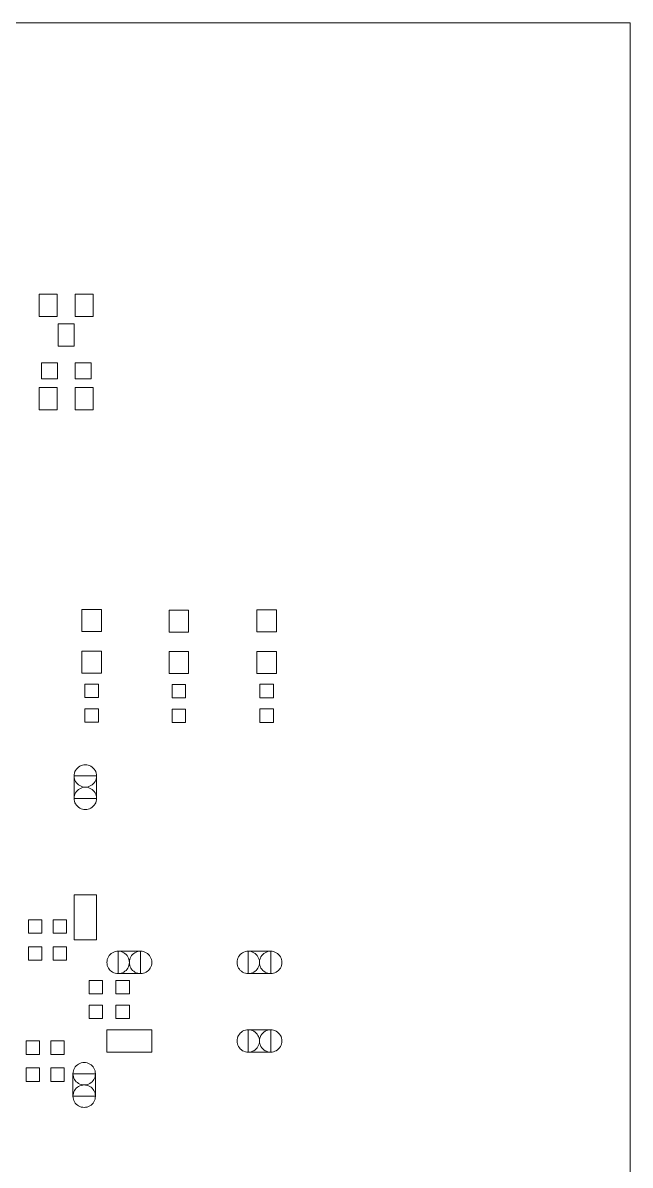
# Model space of a CAD drawing. Header units: millimetres. Extents: x -145 to 117, y -28 to 99.
# Drawn here: x -52 to -17.6, y 34.8 to 99.5 of the extents above; entities that cross this region are included whole.
import ezdxf

# ---------------------------------------------------------------- set-up
doc = ezdxf.new("R2010")
doc.units = ezdxf.units.MM
doc.header["$MEASUREMENT"] = 0
doc.layers.add('bottomstencil', color=7, linetype='Continuous')

msp = doc.modelspace()

# ---------------------------------------------------------------- linework, layer by layer
at = {"layer": 'bottomstencil', "color": 8, "lineweight": 9}
msp.add_open_spline([(-17.5854, 99.4833), (-17.5854, 99.4833), (-144.5854, 99.4833), (-144.5854, 99.4833), (-144.5854, 99.4833), (-144.5854, 99.4833), (-144.5854, -27.5167), (-144.5854, -27.5167), (-144.5854, -27.5167), (-144.5854, -27.5167), (-17.5854, -27.5167), (-17.5854, -27.5167), (-17.5854, -27.5167), (-17.5854, -27.5167), (-17.5854, 99.4833), (-17.5854, 99.4833)], degree=3, knots=[0, 0, 0, 0, 0.2, 0.2, 0.2, 0.2, 0.4, 0.4, 0.4, 0.4, 0.6, 0.6, 0.6, 0.6, 1, 1, 1, 1], dxfattribs=at)
at = {"layer": 'bottomstencil', "lineweight": 9}
for points, knots in [([(-51.0397, 82.859), (-51.0397, 82.859), (-51.0397, 84.129), (-51.0397, 84.129), (-51.0397, 84.129), (-51.0397, 84.129), (-50.0237, 84.129), (-50.0237, 84.129), (-50.0237, 84.129), (-50.0237, 84.129), (-50.0237, 82.859), (-50.0237, 82.859), (-50.0237, 82.859), (-50.0237, 82.859), (-51.0397, 82.859), (-51.0397, 82.859)], [0, 0, 0, 0, 0.2, 0.2, 0.2, 0.2, 0.4, 0.4, 0.4, 0.4, 0.6, 0.6, 0.6, 0.6, 1, 1, 1, 1]), ([(-49.0077, 82.859), (-49.0077, 82.859), (-49.0077, 84.129), (-49.0077, 84.129), (-49.0077, 84.129), (-49.0077, 84.129), (-47.9917, 84.129), (-47.9917, 84.129), (-47.9917, 84.129), (-47.9917, 84.129), (-47.9917, 82.859), (-47.9917, 82.859), (-47.9917, 82.859), (-47.9917, 82.859), (-49.0077, 82.859), (-49.0077, 82.859)], [0, 0, 0, 0, 0.2, 0.2, 0.2, 0.2, 0.4, 0.4, 0.4, 0.4, 0.6, 0.6, 0.6, 0.6, 1, 1, 1, 1]), ([(-49.9729, 81.1826), (-49.9729, 81.1826), (-49.9729, 82.4526), (-49.9729, 82.4526), (-49.9729, 82.4526), (-49.9729, 82.4526), (-49.0585, 82.4526), (-49.0585, 82.4526), (-49.0585, 82.4526), (-49.0585, 82.4526), (-49.0585, 81.1826), (-49.0585, 81.1826), (-49.0585, 81.1826), (-49.0585, 81.1826), (-49.9729, 81.1826), (-49.9729, 81.1826)], [0, 0, 0, 0, 0.2, 0.2, 0.2, 0.2, 0.4, 0.4, 0.4, 0.4, 0.6, 0.6, 0.6, 0.6, 1, 1, 1, 1]), ([(-50.9127, 79.3284), (-50.9127, 79.3284), (-50.9127, 80.2428), (-50.9127, 80.2428), (-50.9127, 80.2428), (-50.9127, 80.2428), (-49.9983, 80.2428), (-49.9983, 80.2428), (-49.9983, 80.2428), (-49.9983, 80.2428), (-49.9983, 79.3284), (-49.9983, 79.3284), (-49.9983, 79.3284), (-49.9983, 79.3284), (-50.9127, 79.3284), (-50.9127, 79.3284)], [0, 0, 0, 0, 0.2, 0.2, 0.2, 0.2, 0.4, 0.4, 0.4, 0.4, 0.6, 0.6, 0.6, 0.6, 1, 1, 1, 1]), ([(-49.0077, 79.3284), (-49.0077, 79.3284), (-49.0077, 80.2428), (-49.0077, 80.2428), (-49.0077, 80.2428), (-49.0077, 80.2428), (-48.0933, 80.2428), (-48.0933, 80.2428), (-48.0933, 80.2428), (-48.0933, 80.2428), (-48.0933, 79.3284), (-48.0933, 79.3284), (-48.0933, 79.3284), (-48.0933, 79.3284), (-49.0077, 79.3284), (-49.0077, 79.3284)], [0, 0, 0, 0, 0.2, 0.2, 0.2, 0.2, 0.4, 0.4, 0.4, 0.4, 0.6, 0.6, 0.6, 0.6, 1, 1, 1, 1]), ([(-51.0397, 77.5758), (-51.0397, 77.5758), (-51.0397, 78.8458), (-51.0397, 78.8458), (-51.0397, 78.8458), (-51.0397, 78.8458), (-50.0237, 78.8458), (-50.0237, 78.8458), (-50.0237, 78.8458), (-50.0237, 78.8458), (-50.0237, 77.5758), (-50.0237, 77.5758), (-50.0237, 77.5758), (-50.0237, 77.5758), (-51.0397, 77.5758), (-51.0397, 77.5758)], [0, 0, 0, 0, 0.2, 0.2, 0.2, 0.2, 0.4, 0.4, 0.4, 0.4, 0.6, 0.6, 0.6, 0.6, 1, 1, 1, 1]), ([(-49.0077, 77.5758), (-49.0077, 77.5758), (-49.0077, 78.8458), (-49.0077, 78.8458), (-49.0077, 78.8458), (-49.0077, 78.8458), (-47.9917, 78.8458), (-47.9917, 78.8458), (-47.9917, 78.8458), (-47.9917, 78.8458), (-47.9917, 77.5758), (-47.9917, 77.5758), (-47.9917, 77.5758), (-47.9917, 77.5758), (-49.0077, 77.5758), (-49.0077, 77.5758)], [0, 0, 0, 0, 0.2, 0.2, 0.2, 0.2, 0.4, 0.4, 0.4, 0.4, 0.6, 0.6, 0.6, 0.6, 1, 1, 1, 1]), ([(-48.6153, 65.0206), (-48.6153, 65.0206), (-48.6153, 66.2703), (-48.6153, 66.2703), (-48.6153, 66.2703), (-48.6153, 66.2703), (-47.5155, 66.2703), (-47.5155, 66.2703), (-47.5155, 66.2703), (-47.5155, 66.2703), (-47.5155, 65.0206), (-47.5155, 65.0206), (-47.5155, 65.0206), (-47.5155, 65.0206), (-48.6153, 65.0206), (-48.6153, 65.0206)], [0, 0, 0, 0, 0.2, 0.2, 0.2, 0.2, 0.4, 0.4, 0.4, 0.4, 0.6, 0.6, 0.6, 0.6, 1, 1, 1, 1]), ([(-43.6877, 64.9952), (-43.6877, 64.9952), (-43.6877, 66.2449), (-43.6877, 66.2449), (-43.6877, 66.2449), (-43.6877, 66.2449), (-42.5879, 66.2449), (-42.5879, 66.2449), (-42.5879, 66.2449), (-42.5879, 66.2449), (-42.5879, 64.9952), (-42.5879, 64.9952), (-42.5879, 64.9952), (-42.5879, 64.9952), (-43.6877, 64.9952), (-43.6877, 64.9952)], [0, 0, 0, 0, 0.2, 0.2, 0.2, 0.2, 0.4, 0.4, 0.4, 0.4, 0.6, 0.6, 0.6, 0.6, 1, 1, 1, 1]), ([(-38.7093, 65.0079), (-38.7093, 65.0079), (-38.7093, 66.2576), (-38.7093, 66.2576), (-38.7093, 66.2576), (-38.7093, 66.2576), (-37.6095, 66.2576), (-37.6095, 66.2576), (-37.6095, 66.2576), (-37.6095, 66.2576), (-37.6095, 65.0079), (-37.6095, 65.0079), (-37.6095, 65.0079), (-37.6095, 65.0079), (-38.7093, 65.0079), (-38.7093, 65.0079)], [0, 0, 0, 0, 0.2, 0.2, 0.2, 0.2, 0.4, 0.4, 0.4, 0.4, 0.6, 0.6, 0.6, 0.6, 1, 1, 1, 1]), ([(-48.6153, 62.6685), (-48.6153, 62.6685), (-48.6153, 63.9182), (-48.6153, 63.9182), (-48.6153, 63.9182), (-48.6153, 63.9182), (-47.5155, 63.9182), (-47.5155, 63.9182), (-47.5155, 63.9182), (-47.5155, 63.9182), (-47.5155, 62.6685), (-47.5155, 62.6685), (-47.5155, 62.6685), (-47.5155, 62.6685), (-48.6153, 62.6685), (-48.6153, 62.6685)], [0, 0, 0, 0, 0.2, 0.2, 0.2, 0.2, 0.4, 0.4, 0.4, 0.4, 0.6, 0.6, 0.6, 0.6, 1, 1, 1, 1]), ([(-43.6877, 62.6431), (-43.6877, 62.6431), (-43.6877, 63.8928), (-43.6877, 63.8928), (-43.6877, 63.8928), (-43.6877, 63.8928), (-42.5879, 63.8928), (-42.5879, 63.8928), (-42.5879, 63.8928), (-42.5879, 63.8928), (-42.5879, 62.6431), (-42.5879, 62.6431), (-42.5879, 62.6431), (-42.5879, 62.6431), (-43.6877, 62.6431), (-43.6877, 62.6431)], [0, 0, 0, 0, 0.2, 0.2, 0.2, 0.2, 0.4, 0.4, 0.4, 0.4, 0.6, 0.6, 0.6, 0.6, 1, 1, 1, 1]), ([(-38.7093, 62.6558), (-38.7093, 62.6558), (-38.7093, 63.9055), (-38.7093, 63.9055), (-38.7093, 63.9055), (-38.7093, 63.9055), (-37.6095, 63.9055), (-37.6095, 63.9055), (-37.6095, 63.9055), (-37.6095, 63.9055), (-37.6095, 62.6558), (-37.6095, 62.6558), (-37.6095, 62.6558), (-37.6095, 62.6558), (-38.7093, 62.6558), (-38.7093, 62.6558)], [0, 0, 0, 0, 0.2, 0.2, 0.2, 0.2, 0.4, 0.4, 0.4, 0.4, 0.6, 0.6, 0.6, 0.6, 1, 1, 1, 1]), ([(-48.4464, 61.2944), (-48.4464, 61.2944), (-48.4464, 62.0564), (-48.4464, 62.0564), (-48.4464, 62.0564), (-48.4464, 62.0564), (-47.6844, 62.0564), (-47.6844, 62.0564), (-47.6844, 62.0564), (-47.6844, 62.0564), (-47.6844, 61.2944), (-47.6844, 61.2944), (-47.6844, 61.2944), (-47.6844, 61.2944), (-48.4464, 61.2944), (-48.4464, 61.2944)], [0, 0, 0, 0, 0.2, 0.2, 0.2, 0.2, 0.4, 0.4, 0.4, 0.4, 0.6, 0.6, 0.6, 0.6, 1, 1, 1, 1]), ([(-43.5188, 61.269), (-43.5188, 61.269), (-43.5188, 62.031), (-43.5188, 62.031), (-43.5188, 62.031), (-43.5188, 62.031), (-42.7568, 62.031), (-42.7568, 62.031), (-42.7568, 62.031), (-42.7568, 62.031), (-42.7568, 61.269), (-42.7568, 61.269), (-42.7568, 61.269), (-42.7568, 61.269), (-43.5188, 61.269), (-43.5188, 61.269)], [0, 0, 0, 0, 0.2, 0.2, 0.2, 0.2, 0.4, 0.4, 0.4, 0.4, 0.6, 0.6, 0.6, 0.6, 1, 1, 1, 1]), ([(-38.5404, 61.2817), (-38.5404, 61.2817), (-38.5404, 62.0437), (-38.5404, 62.0437), (-38.5404, 62.0437), (-38.5404, 62.0437), (-37.7784, 62.0437), (-37.7784, 62.0437), (-37.7784, 62.0437), (-37.7784, 62.0437), (-37.7784, 61.2817), (-37.7784, 61.2817), (-37.7784, 61.2817), (-37.7784, 61.2817), (-38.5404, 61.2817), (-38.5404, 61.2817)], [0, 0, 0, 0, 0.2, 0.2, 0.2, 0.2, 0.4, 0.4, 0.4, 0.4, 0.6, 0.6, 0.6, 0.6, 1, 1, 1, 1]), ([(-48.4464, 59.8974), (-48.4464, 59.8974), (-48.4464, 60.6594), (-48.4464, 60.6594), (-48.4464, 60.6594), (-48.4464, 60.6594), (-47.6844, 60.6594), (-47.6844, 60.6594), (-47.6844, 60.6594), (-47.6844, 60.6594), (-47.6844, 59.8974), (-47.6844, 59.8974), (-47.6844, 59.8974), (-47.6844, 59.8974), (-48.4464, 59.8974), (-48.4464, 59.8974)], [0, 0, 0, 0, 0.2, 0.2, 0.2, 0.2, 0.4, 0.4, 0.4, 0.4, 0.6, 0.6, 0.6, 0.6, 1, 1, 1, 1]), ([(-43.5188, 59.872), (-43.5188, 59.872), (-43.5188, 60.634), (-43.5188, 60.634), (-43.5188, 60.634), (-43.5188, 60.634), (-42.7568, 60.634), (-42.7568, 60.634), (-42.7568, 60.634), (-42.7568, 60.634), (-42.7568, 59.872), (-42.7568, 59.872), (-42.7568, 59.872), (-42.7568, 59.872), (-43.5188, 59.872), (-43.5188, 59.872)], [0, 0, 0, 0, 0.2, 0.2, 0.2, 0.2, 0.4, 0.4, 0.4, 0.4, 0.6, 0.6, 0.6, 0.6, 1, 1, 1, 1]), ([(-38.5404, 59.8847), (-38.5404, 59.8847), (-38.5404, 60.6467), (-38.5404, 60.6467), (-38.5404, 60.6467), (-38.5404, 60.6467), (-37.7784, 60.6467), (-37.7784, 60.6467), (-37.7784, 60.6467), (-37.7784, 60.6467), (-37.7784, 59.8847), (-37.7784, 59.8847), (-37.7784, 59.8847), (-37.7784, 59.8847), (-38.5404, 59.8847), (-38.5404, 59.8847)], [0, 0, 0, 0, 0.2, 0.2, 0.2, 0.2, 0.4, 0.4, 0.4, 0.4, 0.6, 0.6, 0.6, 0.6, 1, 1, 1, 1]), ([(-49.0611, 56.8519), (-49.0611, 57.0788), (-48.94, 57.2884), (-48.7436, 57.4019), (-48.7436, 57.4019), (-48.5471, 57.5153), (-48.305, 57.5153), (-48.1086, 57.4019), (-48.1086, 57.4019), (-47.9121, 57.2884), (-47.7911, 57.0788), (-47.7911, 56.8519)], [0, 0, 0, 0, 0.25, 0.25, 0.25, 0.25, 0.5, 0.5, 0.5, 0.5, 1, 1, 1, 1]), ([(-47.7911, 55.5819), (-47.7911, 55.5819), (-49.0611, 55.5819), (-49.0611, 55.5819), (-49.0611, 55.5819), (-49.0611, 55.5819), (-49.0611, 56.8519), (-49.0611, 56.8519), (-49.0611, 56.8519), (-49.0611, 56.8519), (-47.7911, 56.8519), (-47.7911, 56.8519), (-47.7911, 56.8519), (-47.7911, 56.8519), (-47.7911, 55.5819), (-47.7911, 55.5819)], [0, 0, 0, 0, 0.2, 0.2, 0.2, 0.2, 0.4, 0.4, 0.4, 0.4, 0.6, 0.6, 0.6, 0.6, 1, 1, 1, 1]), ([(-47.7911, 56.8519), (-47.7911, 56.6251), (-47.9121, 56.4154), (-48.1086, 56.302), (-48.1086, 56.302), (-48.305, 56.1886), (-48.5471, 56.1886), (-48.7436, 56.302), (-48.7436, 56.302), (-48.94, 56.4154), (-49.0611, 56.6251), (-49.0611, 56.8519)], [0, 0, 0, 0, 0.25, 0.25, 0.25, 0.25, 0.5, 0.5, 0.5, 0.5, 1, 1, 1, 1]), ([(-48.4261, 56.8519), (-48.4261, 56.8519), (-48.4261, 56.8519), (-48.4261, 56.8519), (-48.4261, 56.8519), (-48.4261, 56.8519), (-48.4261, 56.8519), (-48.4261, 56.8519), (-48.4261, 56.8519), (-48.4261, 56.8519), (-48.4261, 56.8519), (-48.4261, 56.8519)], [0, 0, 0, 0, 0.25, 0.25, 0.25, 0.25, 0.5, 0.5, 0.5, 0.5, 1, 1, 1, 1]), ([(-48.4261, 56.8519), (-48.4261, 56.8519), (-48.4261, 56.8519), (-48.4261, 56.8519), (-48.4261, 56.8519), (-48.4261, 56.8519), (-48.4261, 56.8519), (-48.4261, 56.8519), (-48.4261, 56.8519), (-48.4261, 56.8519), (-48.4261, 56.8519), (-48.4261, 56.8519)], [0, 0, 0, 0, 0.25, 0.25, 0.25, 0.25, 0.5, 0.5, 0.5, 0.5, 1, 1, 1, 1]), ([(-49.0611, 55.5819), (-49.0611, 55.8088), (-48.94, 56.0184), (-48.7436, 56.1319), (-48.7436, 56.1319), (-48.5471, 56.2453), (-48.305, 56.2453), (-48.1086, 56.1319), (-48.1086, 56.1319), (-47.9121, 56.0184), (-47.7911, 55.8088), (-47.7911, 55.5819)], [0, 0, 0, 0, 0.25, 0.25, 0.25, 0.25, 0.5, 0.5, 0.5, 0.5, 1, 1, 1, 1]), ([(-47.7911, 55.5819), (-47.7911, 55.3551), (-47.9121, 55.1454), (-48.1086, 55.032), (-48.1086, 55.032), (-48.305, 54.9186), (-48.5471, 54.9186), (-48.7436, 55.032), (-48.7436, 55.032), (-48.94, 55.1454), (-49.0611, 55.3551), (-49.0611, 55.5819)], [0, 0, 0, 0, 0.25, 0.25, 0.25, 0.25, 0.5, 0.5, 0.5, 0.5, 1, 1, 1, 1]), ([(-48.4261, 55.5819), (-48.4261, 55.5819), (-48.4261, 55.5819), (-48.4261, 55.5819), (-48.4261, 55.5819), (-48.4261, 55.5819), (-48.4261, 55.5819), (-48.4261, 55.5819), (-48.4261, 55.5819), (-48.4261, 55.5819), (-48.4261, 55.5819), (-48.4261, 55.5819)], [0, 0, 0, 0, 0.25, 0.25, 0.25, 0.25, 0.5, 0.5, 0.5, 0.5, 1, 1, 1, 1]), ([(-48.4261, 55.5819), (-48.4261, 55.5819), (-48.4261, 55.5819), (-48.4261, 55.5819), (-48.4261, 55.5819), (-48.4261, 55.5819), (-48.4261, 55.5819), (-48.4261, 55.5819), (-48.4261, 55.5819), (-48.4261, 55.5819), (-48.4261, 55.5819), (-48.4261, 55.5819)], [0, 0, 0, 0, 0.25, 0.25, 0.25, 0.25, 0.5, 0.5, 0.5, 0.5, 1, 1, 1, 1]), ([(-49.0611, 47.5809), (-49.0611, 47.5809), (-49.0611, 50.1209), (-49.0611, 50.1209), (-49.0611, 50.1209), (-49.0611, 50.1209), (-47.7911, 50.1209), (-47.7911, 50.1209), (-47.7911, 50.1209), (-47.7911, 50.1209), (-47.7911, 47.5809), (-47.7911, 47.5809), (-47.7911, 47.5809), (-47.7911, 47.5809), (-49.0611, 47.5809), (-49.0611, 47.5809)], [0, 0, 0, 0, 0.2, 0.2, 0.2, 0.2, 0.4, 0.4, 0.4, 0.4, 0.6, 0.6, 0.6, 0.6, 1, 1, 1, 1]), ([(-51.6468, 47.9467), (-51.6468, 47.9467), (-51.6468, 48.7087), (-51.6468, 48.7087), (-51.6468, 48.7087), (-51.6468, 48.7087), (-50.8848, 48.7087), (-50.8848, 48.7087), (-50.8848, 48.7087), (-50.8848, 48.7087), (-50.8848, 47.9467), (-50.8848, 47.9467), (-50.8848, 47.9467), (-50.8848, 47.9467), (-51.6468, 47.9467), (-51.6468, 47.9467)], [0, 0, 0, 0, 0.2, 0.2, 0.2, 0.2, 0.4, 0.4, 0.4, 0.4, 0.6, 0.6, 0.6, 0.6, 1, 1, 1, 1]), ([(-50.2498, 47.9467), (-50.2498, 47.9467), (-50.2498, 48.7087), (-50.2498, 48.7087), (-50.2498, 48.7087), (-50.2498, 48.7087), (-49.4878, 48.7087), (-49.4878, 48.7087), (-49.4878, 48.7087), (-49.4878, 48.7087), (-49.4878, 47.9467), (-49.4878, 47.9467), (-49.4878, 47.9467), (-49.4878, 47.9467), (-50.2498, 47.9467), (-50.2498, 47.9467)], [0, 0, 0, 0, 0.2, 0.2, 0.2, 0.2, 0.4, 0.4, 0.4, 0.4, 0.6, 0.6, 0.6, 0.6, 1, 1, 1, 1]), ([(-51.6468, 46.4227), (-51.6468, 46.4227), (-51.6468, 47.1847), (-51.6468, 47.1847), (-51.6468, 47.1847), (-51.6468, 47.1847), (-50.8848, 47.1847), (-50.8848, 47.1847), (-50.8848, 47.1847), (-50.8848, 47.1847), (-50.8848, 46.4227), (-50.8848, 46.4227), (-50.8848, 46.4227), (-50.8848, 46.4227), (-51.6468, 46.4227), (-51.6468, 46.4227)], [0, 0, 0, 0, 0.2, 0.2, 0.2, 0.2, 0.4, 0.4, 0.4, 0.4, 0.6, 0.6, 0.6, 0.6, 1, 1, 1, 1]), ([(-50.2498, 46.4227), (-50.2498, 46.4227), (-50.2498, 47.1847), (-50.2498, 47.1847), (-50.2498, 47.1847), (-50.2498, 47.1847), (-49.4878, 47.1847), (-49.4878, 47.1847), (-49.4878, 47.1847), (-49.4878, 47.1847), (-49.4878, 46.4227), (-49.4878, 46.4227), (-49.4878, 46.4227), (-49.4878, 46.4227), (-50.2498, 46.4227), (-50.2498, 46.4227)], [0, 0, 0, 0, 0.2, 0.2, 0.2, 0.2, 0.4, 0.4, 0.4, 0.4, 0.6, 0.6, 0.6, 0.6, 1, 1, 1, 1]), ([(-47.2043, 46.2957), (-47.2043, 46.5226), (-47.0833, 46.7322), (-46.8868, 46.8456), (-46.8868, 46.8456), (-46.6904, 46.9591), (-46.4483, 46.9591), (-46.2518, 46.8456), (-46.2518, 46.8456), (-46.0554, 46.7322), (-45.9343, 46.5226), (-45.9343, 46.2957)], [0, 0, 0, 0, 0.25, 0.25, 0.25, 0.25, 0.5, 0.5, 0.5, 0.5, 1, 1, 1, 1]), ([(-46.5693, 45.6607), (-46.5693, 45.6607), (-46.5693, 46.9307), (-46.5693, 46.9307), (-46.5693, 46.9307), (-46.5693, 46.9307), (-45.2993, 46.9307), (-45.2993, 46.9307), (-45.2993, 46.9307), (-45.2993, 46.9307), (-45.2993, 45.6607), (-45.2993, 45.6607), (-45.2993, 45.6607), (-45.2993, 45.6607), (-46.5693, 45.6607), (-46.5693, 45.6607)], [0, 0, 0, 0, 0.2, 0.2, 0.2, 0.2, 0.4, 0.4, 0.4, 0.4, 0.6, 0.6, 0.6, 0.6, 1, 1, 1, 1]), ([(-45.9343, 46.2957), (-45.9343, 46.5226), (-45.8133, 46.7322), (-45.6168, 46.8456), (-45.6168, 46.8456), (-45.4204, 46.9591), (-45.1783, 46.9591), (-44.9818, 46.8456), (-44.9818, 46.8456), (-44.7854, 46.7322), (-44.6643, 46.5226), (-44.6643, 46.2957)], [0, 0, 0, 0, 0.25, 0.25, 0.25, 0.25, 0.5, 0.5, 0.5, 0.5, 1, 1, 1, 1]), ([(-39.8383, 46.2957), (-39.8383, 46.5226), (-39.7173, 46.7322), (-39.5208, 46.8456), (-39.5208, 46.8456), (-39.3244, 46.9591), (-39.0823, 46.9591), (-38.8858, 46.8456), (-38.8858, 46.8456), (-38.6894, 46.7322), (-38.5683, 46.5226), (-38.5683, 46.2957)], [0, 0, 0, 0, 0.25, 0.25, 0.25, 0.25, 0.5, 0.5, 0.5, 0.5, 1, 1, 1, 1]), ([(-39.2033, 45.6607), (-39.2033, 45.6607), (-39.2033, 46.9307), (-39.2033, 46.9307), (-39.2033, 46.9307), (-39.2033, 46.9307), (-37.9333, 46.9307), (-37.9333, 46.9307), (-37.9333, 46.9307), (-37.9333, 46.9307), (-37.9333, 45.6607), (-37.9333, 45.6607), (-37.9333, 45.6607), (-37.9333, 45.6607), (-39.2033, 45.6607), (-39.2033, 45.6607)], [0, 0, 0, 0, 0.2, 0.2, 0.2, 0.2, 0.4, 0.4, 0.4, 0.4, 0.6, 0.6, 0.6, 0.6, 1, 1, 1, 1]), ([(-38.5683, 46.2957), (-38.5683, 46.5226), (-38.4473, 46.7322), (-38.2508, 46.8456), (-38.2508, 46.8456), (-38.0544, 46.9591), (-37.8123, 46.9591), (-37.6158, 46.8456), (-37.6158, 46.8456), (-37.4194, 46.7322), (-37.2983, 46.5226), (-37.2983, 46.2957)], [0, 0, 0, 0, 0.25, 0.25, 0.25, 0.25, 0.5, 0.5, 0.5, 0.5, 1, 1, 1, 1]), ([(-45.9343, 46.2957), (-45.9343, 46.0688), (-46.0554, 45.8592), (-46.2518, 45.7458), (-46.2518, 45.7458), (-46.4483, 45.6323), (-46.6904, 45.6323), (-46.8868, 45.7458), (-46.8868, 45.7458), (-47.0833, 45.8592), (-47.2043, 46.0688), (-47.2043, 46.2957)], [0, 0, 0, 0, 0.25, 0.25, 0.25, 0.25, 0.5, 0.5, 0.5, 0.5, 1, 1, 1, 1]), ([(-46.5693, 46.2957), (-46.5693, 46.2957), (-46.5693, 46.2957), (-46.5693, 46.2957), (-46.5693, 46.2957), (-46.5693, 46.2957), (-46.5693, 46.2957), (-46.5693, 46.2957), (-46.5693, 46.2957), (-46.5693, 46.2957), (-46.5693, 46.2957), (-46.5693, 46.2957)], [0, 0, 0, 0, 0.25, 0.25, 0.25, 0.25, 0.5, 0.5, 0.5, 0.5, 1, 1, 1, 1]), ([(-46.5693, 46.2957), (-46.5693, 46.2957), (-46.5693, 46.2957), (-46.5693, 46.2957), (-46.5693, 46.2957), (-46.5693, 46.2957), (-46.5693, 46.2957), (-46.5693, 46.2957), (-46.5693, 46.2957), (-46.5693, 46.2957), (-46.5693, 46.2957), (-46.5693, 46.2957)], [0, 0, 0, 0, 0.25, 0.25, 0.25, 0.25, 0.5, 0.5, 0.5, 0.5, 1, 1, 1, 1]), ([(-44.6643, 46.2957), (-44.6643, 46.0688), (-44.7854, 45.8592), (-44.9818, 45.7458), (-44.9818, 45.7458), (-45.1783, 45.6323), (-45.4204, 45.6323), (-45.6168, 45.7458), (-45.6168, 45.7458), (-45.8133, 45.8592), (-45.9343, 46.0688), (-45.9343, 46.2957)], [0, 0, 0, 0, 0.25, 0.25, 0.25, 0.25, 0.5, 0.5, 0.5, 0.5, 1, 1, 1, 1]), ([(-45.2993, 46.2957), (-45.2993, 46.2957), (-45.2993, 46.2957), (-45.2993, 46.2957), (-45.2993, 46.2957), (-45.2993, 46.2957), (-45.2993, 46.2957), (-45.2993, 46.2957), (-45.2993, 46.2957), (-45.2993, 46.2957), (-45.2993, 46.2957), (-45.2993, 46.2957)], [0, 0, 0, 0, 0.25, 0.25, 0.25, 0.25, 0.5, 0.5, 0.5, 0.5, 1, 1, 1, 1]), ([(-45.2993, 46.2957), (-45.2993, 46.2957), (-45.2993, 46.2957), (-45.2993, 46.2957), (-45.2993, 46.2957), (-45.2993, 46.2957), (-45.2993, 46.2957), (-45.2993, 46.2957), (-45.2993, 46.2957), (-45.2993, 46.2957), (-45.2993, 46.2957), (-45.2993, 46.2957)], [0, 0, 0, 0, 0.25, 0.25, 0.25, 0.25, 0.5, 0.5, 0.5, 0.5, 1, 1, 1, 1]), ([(-38.5683, 46.2957), (-38.5683, 46.0688), (-38.6894, 45.8592), (-38.8858, 45.7458), (-38.8858, 45.7458), (-39.0823, 45.6323), (-39.3244, 45.6323), (-39.5208, 45.7458), (-39.5208, 45.7458), (-39.7173, 45.8592), (-39.8383, 46.0688), (-39.8383, 46.2957)], [0, 0, 0, 0, 0.25, 0.25, 0.25, 0.25, 0.5, 0.5, 0.5, 0.5, 1, 1, 1, 1]), ([(-39.2033, 46.2957), (-39.2033, 46.2957), (-39.2033, 46.2957), (-39.2033, 46.2957), (-39.2033, 46.2957), (-39.2033, 46.2957), (-39.2033, 46.2957), (-39.2033, 46.2957), (-39.2033, 46.2957), (-39.2033, 46.2957), (-39.2033, 46.2957), (-39.2033, 46.2957)], [0, 0, 0, 0, 0.25, 0.25, 0.25, 0.25, 0.5, 0.5, 0.5, 0.5, 1, 1, 1, 1]), ([(-39.2033, 46.2957), (-39.2033, 46.2957), (-39.2033, 46.2957), (-39.2033, 46.2957), (-39.2033, 46.2957), (-39.2033, 46.2957), (-39.2033, 46.2957), (-39.2033, 46.2957), (-39.2033, 46.2957), (-39.2033, 46.2957), (-39.2033, 46.2957), (-39.2033, 46.2957)], [0, 0, 0, 0, 0.25, 0.25, 0.25, 0.25, 0.5, 0.5, 0.5, 0.5, 1, 1, 1, 1]), ([(-37.2983, 46.2957), (-37.2983, 46.0688), (-37.4194, 45.8592), (-37.6158, 45.7458), (-37.6158, 45.7458), (-37.8123, 45.6323), (-38.0544, 45.6323), (-38.2508, 45.7458), (-38.2508, 45.7458), (-38.4473, 45.8592), (-38.5683, 46.0688), (-38.5683, 46.2957)], [0, 0, 0, 0, 0.25, 0.25, 0.25, 0.25, 0.5, 0.5, 0.5, 0.5, 1, 1, 1, 1]), ([(-37.9333, 46.2957), (-37.9333, 46.2957), (-37.9333, 46.2957), (-37.9333, 46.2957), (-37.9333, 46.2957), (-37.9333, 46.2957), (-37.9333, 46.2957), (-37.9333, 46.2957), (-37.9333, 46.2957), (-37.9333, 46.2957), (-37.9333, 46.2957), (-37.9333, 46.2957)], [0, 0, 0, 0, 0.25, 0.25, 0.25, 0.25, 0.5, 0.5, 0.5, 0.5, 1, 1, 1, 1]), ([(-37.9333, 46.2957), (-37.9333, 46.2957), (-37.9333, 46.2957), (-37.9333, 46.2957), (-37.9333, 46.2957), (-37.9333, 46.2957), (-37.9333, 46.2957), (-37.9333, 46.2957), (-37.9333, 46.2957), (-37.9333, 46.2957), (-37.9333, 46.2957), (-37.9333, 46.2957)], [0, 0, 0, 0, 0.25, 0.25, 0.25, 0.25, 0.5, 0.5, 0.5, 0.5, 1, 1, 1, 1]), ([(-48.2178, 44.5177), (-48.2178, 44.5177), (-48.2178, 45.2797), (-48.2178, 45.2797), (-48.2178, 45.2797), (-48.2178, 45.2797), (-47.4558, 45.2797), (-47.4558, 45.2797), (-47.4558, 45.2797), (-47.4558, 45.2797), (-47.4558, 44.5177), (-47.4558, 44.5177), (-47.4558, 44.5177), (-47.4558, 44.5177), (-48.2178, 44.5177), (-48.2178, 44.5177)], [0, 0, 0, 0, 0.2, 0.2, 0.2, 0.2, 0.4, 0.4, 0.4, 0.4, 0.6, 0.6, 0.6, 0.6, 1, 1, 1, 1]), ([(-46.6938, 44.5177), (-46.6938, 44.5177), (-46.6938, 45.2797), (-46.6938, 45.2797), (-46.6938, 45.2797), (-46.6938, 45.2797), (-45.9318, 45.2797), (-45.9318, 45.2797), (-45.9318, 45.2797), (-45.9318, 45.2797), (-45.9318, 44.5177), (-45.9318, 44.5177), (-45.9318, 44.5177), (-45.9318, 44.5177), (-46.6938, 44.5177), (-46.6938, 44.5177)], [0, 0, 0, 0, 0.2, 0.2, 0.2, 0.2, 0.4, 0.4, 0.4, 0.4, 0.6, 0.6, 0.6, 0.6, 1, 1, 1, 1]), ([(-48.2178, 43.1207), (-48.2178, 43.1207), (-48.2178, 43.8827), (-48.2178, 43.8827), (-48.2178, 43.8827), (-48.2178, 43.8827), (-47.4558, 43.8827), (-47.4558, 43.8827), (-47.4558, 43.8827), (-47.4558, 43.8827), (-47.4558, 43.1207), (-47.4558, 43.1207), (-47.4558, 43.1207), (-47.4558, 43.1207), (-48.2178, 43.1207), (-48.2178, 43.1207)], [0, 0, 0, 0, 0.2, 0.2, 0.2, 0.2, 0.4, 0.4, 0.4, 0.4, 0.6, 0.6, 0.6, 0.6, 1, 1, 1, 1]), ([(-46.6938, 43.1207), (-46.6938, 43.1207), (-46.6938, 43.8827), (-46.6938, 43.8827), (-46.6938, 43.8827), (-46.6938, 43.8827), (-45.9318, 43.8827), (-45.9318, 43.8827), (-45.9318, 43.8827), (-45.9318, 43.8827), (-45.9318, 43.1207), (-45.9318, 43.1207), (-45.9318, 43.1207), (-45.9318, 43.1207), (-46.6938, 43.1207), (-46.6938, 43.1207)], [0, 0, 0, 0, 0.2, 0.2, 0.2, 0.2, 0.4, 0.4, 0.4, 0.4, 0.6, 0.6, 0.6, 0.6, 1, 1, 1, 1]), ([(-47.2043, 41.2157), (-47.2043, 41.2157), (-47.2043, 42.4857), (-47.2043, 42.4857), (-47.2043, 42.4857), (-47.2043, 42.4857), (-44.6643, 42.4857), (-44.6643, 42.4857), (-44.6643, 42.4857), (-44.6643, 42.4857), (-44.6643, 41.2157), (-44.6643, 41.2157), (-44.6643, 41.2157), (-44.6643, 41.2157), (-47.2043, 41.2157), (-47.2043, 41.2157)], [0, 0, 0, 0, 0.2, 0.2, 0.2, 0.2, 0.4, 0.4, 0.4, 0.4, 0.6, 0.6, 0.6, 0.6, 1, 1, 1, 1]), ([(-39.8383, 41.8507), (-39.8383, 42.0776), (-39.7173, 42.2872), (-39.5208, 42.4006), (-39.5208, 42.4006), (-39.3244, 42.5141), (-39.0823, 42.5141), (-38.8858, 42.4006), (-38.8858, 42.4006), (-38.6894, 42.2872), (-38.5683, 42.0776), (-38.5683, 41.8507)], [0, 0, 0, 0, 0.25, 0.25, 0.25, 0.25, 0.5, 0.5, 0.5, 0.5, 1, 1, 1, 1]), ([(-39.2033, 41.2157), (-39.2033, 41.2157), (-39.2033, 42.4857), (-39.2033, 42.4857), (-39.2033, 42.4857), (-39.2033, 42.4857), (-37.9333, 42.4857), (-37.9333, 42.4857), (-37.9333, 42.4857), (-37.9333, 42.4857), (-37.9333, 41.2157), (-37.9333, 41.2157), (-37.9333, 41.2157), (-37.9333, 41.2157), (-39.2033, 41.2157), (-39.2033, 41.2157)], [0, 0, 0, 0, 0.2, 0.2, 0.2, 0.2, 0.4, 0.4, 0.4, 0.4, 0.6, 0.6, 0.6, 0.6, 1, 1, 1, 1]), ([(-38.5683, 41.8507), (-38.5683, 42.0776), (-38.4473, 42.2872), (-38.2508, 42.4006), (-38.2508, 42.4006), (-38.0544, 42.5141), (-37.8123, 42.5141), (-37.6158, 42.4006), (-37.6158, 42.4006), (-37.4194, 42.2872), (-37.2983, 42.0776), (-37.2983, 41.8507)], [0, 0, 0, 0, 0.25, 0.25, 0.25, 0.25, 0.5, 0.5, 0.5, 0.5, 1, 1, 1, 1]), ([(-51.7738, 41.0887), (-51.7738, 41.0887), (-51.7738, 41.8507), (-51.7738, 41.8507), (-51.7738, 41.8507), (-51.7738, 41.8507), (-51.0118, 41.8507), (-51.0118, 41.8507), (-51.0118, 41.8507), (-51.0118, 41.8507), (-51.0118, 41.0887), (-51.0118, 41.0887), (-51.0118, 41.0887), (-51.0118, 41.0887), (-51.7738, 41.0887), (-51.7738, 41.0887)], [0, 0, 0, 0, 0.2, 0.2, 0.2, 0.2, 0.4, 0.4, 0.4, 0.4, 0.6, 0.6, 0.6, 0.6, 1, 1, 1, 1]), ([(-50.3768, 41.0887), (-50.3768, 41.0887), (-50.3768, 41.8507), (-50.3768, 41.8507), (-50.3768, 41.8507), (-50.3768, 41.8507), (-49.6148, 41.8507), (-49.6148, 41.8507), (-49.6148, 41.8507), (-49.6148, 41.8507), (-49.6148, 41.0887), (-49.6148, 41.0887), (-49.6148, 41.0887), (-49.6148, 41.0887), (-50.3768, 41.0887), (-50.3768, 41.0887)], [0, 0, 0, 0, 0.2, 0.2, 0.2, 0.2, 0.4, 0.4, 0.4, 0.4, 0.6, 0.6, 0.6, 0.6, 1, 1, 1, 1]), ([(-38.5683, 41.8507), (-38.5683, 41.6238), (-38.6894, 41.4142), (-38.8858, 41.3008), (-38.8858, 41.3008), (-39.0823, 41.1873), (-39.3244, 41.1873), (-39.5208, 41.3008), (-39.5208, 41.3008), (-39.7173, 41.4142), (-39.8383, 41.6238), (-39.8383, 41.8507)], [0, 0, 0, 0, 0.25, 0.25, 0.25, 0.25, 0.5, 0.5, 0.5, 0.5, 1, 1, 1, 1]), ([(-39.2033, 41.8507), (-39.2033, 41.8507), (-39.2033, 41.8507), (-39.2033, 41.8507), (-39.2033, 41.8507), (-39.2033, 41.8507), (-39.2033, 41.8507), (-39.2033, 41.8507), (-39.2033, 41.8507), (-39.2033, 41.8507), (-39.2033, 41.8507), (-39.2033, 41.8507)], [0, 0, 0, 0, 0.25, 0.25, 0.25, 0.25, 0.5, 0.5, 0.5, 0.5, 1, 1, 1, 1]), ([(-39.2033, 41.8507), (-39.2033, 41.8507), (-39.2033, 41.8507), (-39.2033, 41.8507), (-39.2033, 41.8507), (-39.2033, 41.8507), (-39.2033, 41.8507), (-39.2033, 41.8507), (-39.2033, 41.8507), (-39.2033, 41.8507), (-39.2033, 41.8507), (-39.2033, 41.8507)], [0, 0, 0, 0, 0.25, 0.25, 0.25, 0.25, 0.5, 0.5, 0.5, 0.5, 1, 1, 1, 1]), ([(-37.2983, 41.8507), (-37.2983, 41.6238), (-37.4194, 41.4142), (-37.6158, 41.3008), (-37.6158, 41.3008), (-37.8123, 41.1873), (-38.0544, 41.1873), (-38.2508, 41.3008), (-38.2508, 41.3008), (-38.4473, 41.4142), (-38.5683, 41.6238), (-38.5683, 41.8507)], [0, 0, 0, 0, 0.25, 0.25, 0.25, 0.25, 0.5, 0.5, 0.5, 0.5, 1, 1, 1, 1]), ([(-37.9333, 41.8507), (-37.9333, 41.8507), (-37.9333, 41.8507), (-37.9333, 41.8507), (-37.9333, 41.8507), (-37.9333, 41.8507), (-37.9333, 41.8507), (-37.9333, 41.8507), (-37.9333, 41.8507), (-37.9333, 41.8507), (-37.9333, 41.8507), (-37.9333, 41.8507)], [0, 0, 0, 0, 0.25, 0.25, 0.25, 0.25, 0.5, 0.5, 0.5, 0.5, 1, 1, 1, 1]), ([(-37.9333, 41.8507), (-37.9333, 41.8507), (-37.9333, 41.8507), (-37.9333, 41.8507), (-37.9333, 41.8507), (-37.9333, 41.8507), (-37.9333, 41.8507), (-37.9333, 41.8507), (-37.9333, 41.8507), (-37.9333, 41.8507), (-37.9333, 41.8507), (-37.9333, 41.8507)], [0, 0, 0, 0, 0.25, 0.25, 0.25, 0.25, 0.5, 0.5, 0.5, 0.5, 1, 1, 1, 1]), ([(-51.7738, 39.5647), (-51.7738, 39.5647), (-51.7738, 40.3267), (-51.7738, 40.3267), (-51.7738, 40.3267), (-51.7738, 40.3267), (-51.0118, 40.3267), (-51.0118, 40.3267), (-51.0118, 40.3267), (-51.0118, 40.3267), (-51.0118, 39.5647), (-51.0118, 39.5647), (-51.0118, 39.5647), (-51.0118, 39.5647), (-51.7738, 39.5647), (-51.7738, 39.5647)], [0, 0, 0, 0, 0.2, 0.2, 0.2, 0.2, 0.4, 0.4, 0.4, 0.4, 0.6, 0.6, 0.6, 0.6, 1, 1, 1, 1]), ([(-50.3768, 39.5647), (-50.3768, 39.5647), (-50.3768, 40.3267), (-50.3768, 40.3267), (-50.3768, 40.3267), (-50.3768, 40.3267), (-49.6148, 40.3267), (-49.6148, 40.3267), (-49.6148, 40.3267), (-49.6148, 40.3267), (-49.6148, 39.5647), (-49.6148, 39.5647), (-49.6148, 39.5647), (-49.6148, 39.5647), (-50.3768, 39.5647), (-50.3768, 39.5647)], [0, 0, 0, 0, 0.2, 0.2, 0.2, 0.2, 0.4, 0.4, 0.4, 0.4, 0.6, 0.6, 0.6, 0.6, 1, 1, 1, 1]), ([(-49.1246, 39.994), (-49.1246, 40.2208), (-49.0035, 40.4305), (-48.8071, 40.5439), (-48.8071, 40.5439), (-48.6106, 40.6573), (-48.3685, 40.6573), (-48.1721, 40.5439), (-48.1721, 40.5439), (-47.9756, 40.4305), (-47.8546, 40.2208), (-47.8546, 39.994)], [0, 0, 0, 0, 0.25, 0.25, 0.25, 0.25, 0.5, 0.5, 0.5, 0.5, 1, 1, 1, 1]), ([(-47.8546, 38.724), (-47.8546, 38.724), (-49.1246, 38.724), (-49.1246, 38.724), (-49.1246, 38.724), (-49.1246, 38.724), (-49.1246, 39.994), (-49.1246, 39.994), (-49.1246, 39.994), (-49.1246, 39.994), (-47.8546, 39.994), (-47.8546, 39.994), (-47.8546, 39.994), (-47.8546, 39.994), (-47.8546, 38.724), (-47.8546, 38.724)], [0, 0, 0, 0, 0.2, 0.2, 0.2, 0.2, 0.4, 0.4, 0.4, 0.4, 0.6, 0.6, 0.6, 0.6, 1, 1, 1, 1]), ([(-47.8546, 39.994), (-47.8546, 39.7671), (-47.9756, 39.5575), (-48.1721, 39.444), (-48.1721, 39.444), (-48.3685, 39.3306), (-48.6106, 39.3306), (-48.8071, 39.444), (-48.8071, 39.444), (-49.0035, 39.5575), (-49.1246, 39.7671), (-49.1246, 39.994)], [0, 0, 0, 0, 0.25, 0.25, 0.25, 0.25, 0.5, 0.5, 0.5, 0.5, 1, 1, 1, 1]), ([(-48.4896, 39.994), (-48.4896, 39.994), (-48.4896, 39.994), (-48.4896, 39.994), (-48.4896, 39.994), (-48.4896, 39.994), (-48.4896, 39.994), (-48.4896, 39.994), (-48.4896, 39.994), (-48.4896, 39.994), (-48.4896, 39.994), (-48.4896, 39.994)], [0, 0, 0, 0, 0.25, 0.25, 0.25, 0.25, 0.5, 0.5, 0.5, 0.5, 1, 1, 1, 1]), ([(-48.4896, 39.994), (-48.4896, 39.994), (-48.4896, 39.994), (-48.4896, 39.994), (-48.4896, 39.994), (-48.4896, 39.994), (-48.4896, 39.994), (-48.4896, 39.994), (-48.4896, 39.994), (-48.4896, 39.994), (-48.4896, 39.994), (-48.4896, 39.994)], [0, 0, 0, 0, 0.25, 0.25, 0.25, 0.25, 0.5, 0.5, 0.5, 0.5, 1, 1, 1, 1]), ([(-49.1246, 38.724), (-49.1246, 38.9508), (-49.0035, 39.1605), (-48.8071, 39.2739), (-48.8071, 39.2739), (-48.6106, 39.3873), (-48.3685, 39.3873), (-48.1721, 39.2739), (-48.1721, 39.2739), (-47.9756, 39.1605), (-47.8546, 38.9508), (-47.8546, 38.724)], [0, 0, 0, 0, 0.25, 0.25, 0.25, 0.25, 0.5, 0.5, 0.5, 0.5, 1, 1, 1, 1]), ([(-47.8546, 38.724), (-47.8546, 38.4971), (-47.9756, 38.2875), (-48.1721, 38.174), (-48.1721, 38.174), (-48.3685, 38.0606), (-48.6106, 38.0606), (-48.8071, 38.174), (-48.8071, 38.174), (-49.0035, 38.2875), (-49.1246, 38.4971), (-49.1246, 38.724)], [0, 0, 0, 0, 0.25, 0.25, 0.25, 0.25, 0.5, 0.5, 0.5, 0.5, 1, 1, 1, 1]), ([(-48.4896, 38.724), (-48.4896, 38.724), (-48.4896, 38.724), (-48.4896, 38.724), (-48.4896, 38.724), (-48.4896, 38.724), (-48.4896, 38.724), (-48.4896, 38.724), (-48.4896, 38.724), (-48.4896, 38.724), (-48.4896, 38.724), (-48.4896, 38.724)], [0, 0, 0, 0, 0.25, 0.25, 0.25, 0.25, 0.5, 0.5, 0.5, 0.5, 1, 1, 1, 1]), ([(-48.4896, 38.724), (-48.4896, 38.724), (-48.4896, 38.724), (-48.4896, 38.724), (-48.4896, 38.724), (-48.4896, 38.724), (-48.4896, 38.724), (-48.4896, 38.724), (-48.4896, 38.724), (-48.4896, 38.724), (-48.4896, 38.724), (-48.4896, 38.724)], [0, 0, 0, 0, 0.25, 0.25, 0.25, 0.25, 0.5, 0.5, 0.5, 0.5, 1, 1, 1, 1])]:
    msp.add_open_spline(points, degree=3, knots=knots, dxfattribs=at)

doc.saveas('drawing.dxf')
